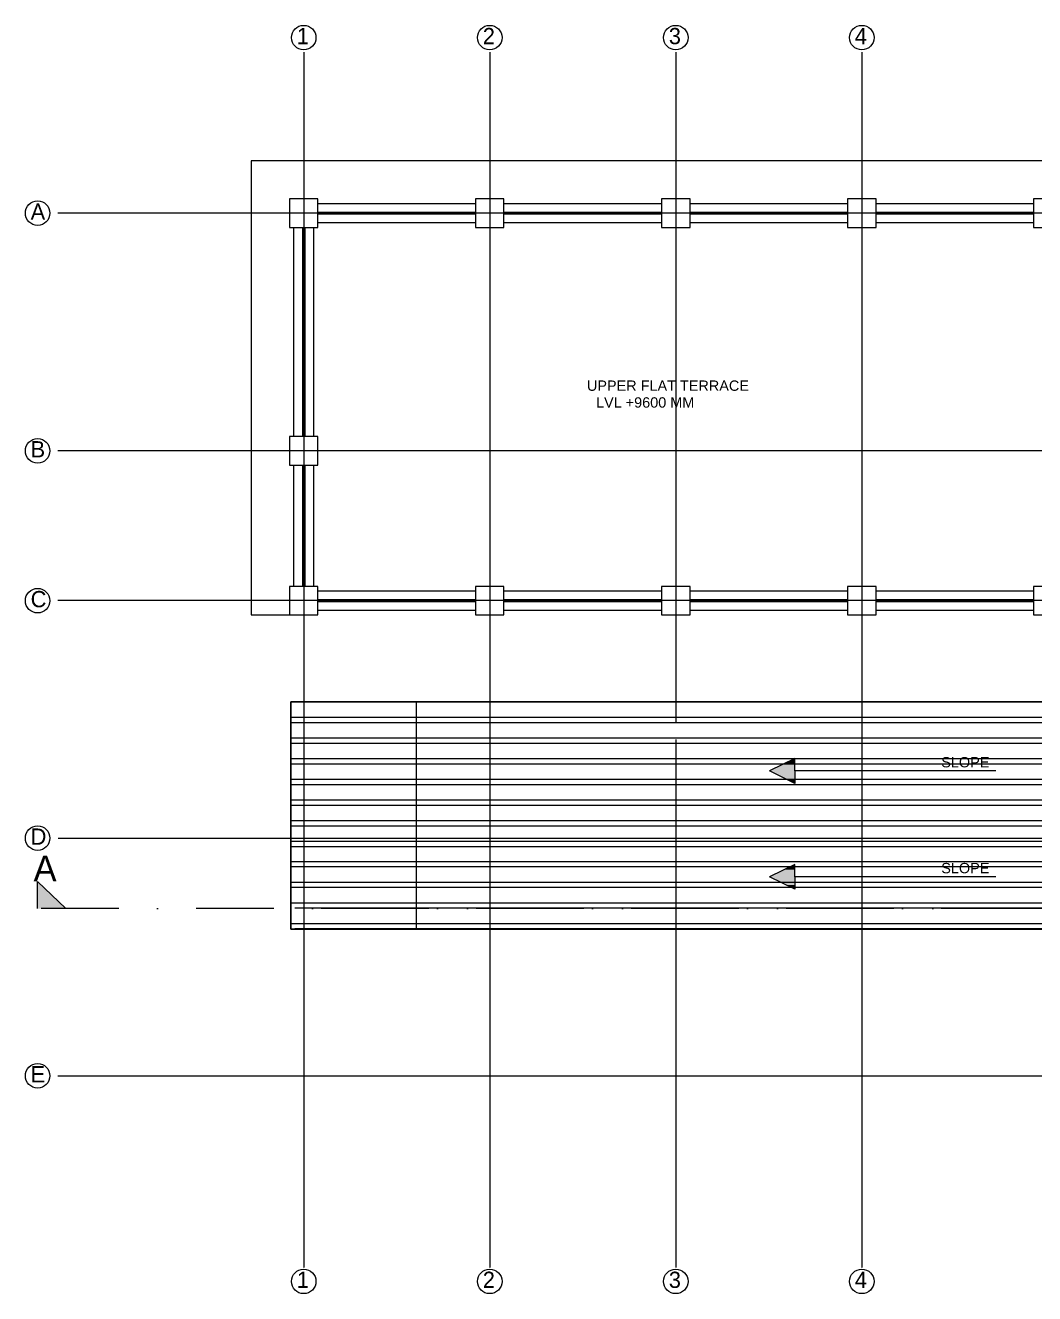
# Model space of a CAD drawing. Header units: inches. Extents: x -3071 to 2534411, y -17796 to 388172.
# Drawn here: x 1775608 to 1795139, y 291786 to 316332 of the extents above; entities that cross this region are included whole.
import ezdxf

# ---------------------------------------------------------------- set-up
doc = ezdxf.new("R2010")
doc.units = ezdxf.units.IN
doc.header["$MEASUREMENT"] = 0
for name, pattern in [('ACAD_ISO08W100', [36, 24, -3, 6, -3]), ('DASHDOT', [1, 0.5, -0.25, 0, -0.25]), ('DASHDOT2', [12.7, 6.35, -3.175, 0, -3.175]), ('DASHED', [0.75, 0.5, -0.25])]:
    doc.linetypes.add(name, pattern=pattern)
for name, color, linetype, lineweight in [('A 0.13 DIM', 6, 'Continuous', 13), ('A 0.13parapet partition', 230, 'Continuous', 13), ('A 0.9 RAILING', 100, 'Continuous', 9), ('cen', 50, 'ACAD_ISO08W100', 5), ('DIM', 161, 'Continuous', 15), ('dotted line', 1, 'DASHED', 9), ('Grid Tag', 6, 'Continuous', 20), ('section', 6, 'DASHDOT2', 20), ('text', 7, 'Continuous', 25)]:
    doc.layers.add(name, color=color, linetype=linetype, lineweight=lineweight)
doc.styles.add('AERIAL', font='arial.ttf', dxfattribs={"height": 10})
doc.styles.add('CG', font='GOTHIC.TTF', dxfattribs={"height": 40})
doc.styles.get("Standard").update_dxf_attribs({"font": 'GOTHIC.TTF'})

# ---------------------------------------------------------------- blocks, each defined once
blk = doc.blocks.new('grid')
at = {"layer": 'Grid Tag', "linetype": 'Continuous', "ltscale": 30}
blk.add_circle((51, 48), 264, dxfattribs=at)
blk.add_attdef('GRID', (-143, -93), '', height=200)

msp = doc.modelspace()

# ---------------------------------------------------------------- hatches: boundary and pattern name
at = {"layer": 'A 0.13 DIM', "linetype": 'Continuous'}
msp.add_hatch(color=256, dxfattribs=at).paths.add_polyline_path([(1775843.86, 299761.84), (1775843.86, 299239.49), (1776387.46, 299239.49)])
at = {"layer": 'dotted line', "linetype": 'Continuous', "ltscale": 1000}
for points in [[(1790500.25, 302042.56), (1790294.54, 302042.56), (1790006.36, 301902.47), (1790335.32, 301742.56), (1790500.25, 301742.56), (1790500.25, 301902.47)], [(1790500.25, 302042.56), (1790500.25, 302142.56), (1790294.54, 302042.56)], [(1790335.32, 301742.56), (1790500.25, 301662.38), (1790500.25, 301742.56)], [(1790500.25, 299993.08), (1790294.54, 299993.08), (1790006.36, 299853), (1790335.32, 299693.08), (1790500.25, 299693.08), (1790500.25, 299853)], [(1790500.25, 300093.08), (1790294.54, 299993.08), (1790500.25, 299993.08)], [(1790500.25, 299693.08), (1790335.32, 299693.08), (1790500.25, 299612.91)]]:
    msp.add_hatch(color=256, dxfattribs=at).paths.add_polyline_path(points)

# ---------------------------------------------------------------- linework, layer by layer
msp.add_lwpolyline([(1780747.89, 303242.56), (1800620.13, 303242.56), (1800620.13, 298842.56), (1780747.89, 298842.56)], close=True)
at = {"layer": 'A 0.13 DIM', "linetype": 'Continuous'}
for p, q in [((1775843.86, 299239.49), (1775843.86, 299761.84)), ((1775843.86, 299761.84), (1776387.46, 299239.49))]:
    msp.add_line(p, q, dxfattribs=at)
at = {"layer": 'A 0.13 DIM', "linetype": 'DASHDOT', "ltscale": 3000}
for p, q in [((1798416.19, 299239.49), (1775843.86, 299239.49)), ((1824833.35, 299239.49), (1780747.89, 299239.49))]:
    msp.add_line(p, q, dxfattribs=at)
at = {"layer": 'A 0.13parapet partition', "ltscale": 20}
for points in [[(1780719.98, 312422.56), (1781269.98, 312422.56), (1781269.98, 312972.56), (1780719.98, 312972.56)], [(1784319.98, 312422.56), (1784869.98, 312422.56), (1784869.98, 312972.56), (1784319.98, 312972.56)], [(1787919.98, 312422.56), (1788469.98, 312422.56), (1788469.98, 312972.56), (1787919.98, 312972.56)], [(1791519.98, 312422.56), (1792069.98, 312422.56), (1792069.98, 312972.56), (1791519.98, 312972.56)], [(1795119.98, 312422.56), (1795669.98, 312422.56), (1795669.98, 312972.56), (1795119.98, 312972.56)], [(1780719.98, 307822.56), (1781269.98, 307822.56), (1781269.98, 308372.56), (1780719.98, 308372.56)], [(1780719.98, 304922.56), (1781269.98, 304922.56), (1781269.98, 305472.56), (1780719.98, 305472.56)], [(1784319.98, 304922.56), (1784869.98, 304922.56), (1784869.98, 305472.56), (1784319.98, 305472.56)], [(1787919.98, 304922.56), (1788469.98, 304922.56), (1788469.98, 305472.56), (1787919.98, 305472.56)], [(1791519.98, 304922.56), (1792069.98, 304922.56), (1792069.98, 305472.56), (1791519.98, 305472.56)], [(1795119.98, 304922.56), (1795669.98, 304922.56), (1795669.98, 305472.56), (1795119.98, 305472.56)]]:
    msp.add_lwpolyline(points, close=True, dxfattribs=at)
at = {"layer": 'A 0.13parapet partition'}
for points in [[(1781269.98, 312887.56), (1784319.98, 312887.56), (1784319.98, 312507.56), (1781269.98, 312507.56)], [(1784869.98, 312887.56), (1787919.98, 312887.56), (1787919.98, 312507.56), (1784869.98, 312507.56)], [(1788469.98, 312887.56), (1791519.98, 312887.56), (1791519.98, 312507.56), (1788469.98, 312507.56)], [(1792069.98, 312887.56), (1795119.98, 312887.56), (1795119.98, 312507.56), (1792069.98, 312507.56)], [(1780804.98, 312422.56), (1781184.98, 312422.56), (1781184.98, 308372.56), (1780804.98, 308372.56)], [(1780804.98, 307822.56), (1781184.98, 307822.56), (1781184.98, 305472.56), (1780804.98, 305472.56)], [(1781269.98, 305387.56), (1784319.98, 305387.56), (1784319.98, 305007.56), (1781269.98, 305007.56)], [(1784869.98, 305387.56), (1787919.98, 305387.56), (1787919.98, 305007.56), (1784869.98, 305007.56)], [(1788469.98, 305387.56), (1791519.98, 305387.56), (1791519.98, 305007.56), (1788469.98, 305007.56)], [(1792069.98, 305387.56), (1795119.98, 305387.56), (1795119.98, 305007.56), (1792069.98, 305007.56)]]:
    msp.add_lwpolyline(points, close=True, dxfattribs=at)
at = {"layer": 'A 0.9 RAILING', "ltscale": 20}
for points in [[(1781269.98, 312717.56), (1784319.98, 312717.56), (1784319.98, 312677.56), (1781269.98, 312677.56)], [(1784869.98, 312717.56), (1787919.98, 312717.56), (1787919.98, 312677.56), (1784869.98, 312677.56)], [(1788469.98, 312717.56), (1791519.98, 312717.56), (1791519.98, 312677.56), (1788469.98, 312677.56)], [(1792069.98, 312717.56), (1795119.98, 312717.56), (1795119.98, 312677.56), (1792069.98, 312677.56)], [(1780974.98, 308372.56), (1780974.98, 312422.56), (1781014.98, 312422.56), (1781014.98, 308372.56)], [(1780974.98, 305472.56), (1780974.98, 307822.56), (1781014.98, 307822.56), (1781014.98, 305472.56)], [(1781269.98, 305217.56), (1784319.98, 305217.56), (1784319.98, 305177.56), (1781269.98, 305177.56)], [(1784869.98, 305217.56), (1787919.98, 305217.56), (1787919.98, 305177.56), (1784869.98, 305177.56)], [(1788469.98, 305217.56), (1791519.98, 305217.56), (1791519.98, 305177.56), (1788469.98, 305177.56)], [(1792069.98, 305217.56), (1795119.98, 305217.56), (1795119.98, 305177.56), (1792069.98, 305177.56)]]:
    msp.add_lwpolyline(points, close=True, dxfattribs=at)
at = {"layer": 'cen', "ltscale": 2}
for p, q in [((1780994.98, 315812.56), (1780994.98, 292283.92)), ((1784594.98, 315812.56), (1784594.98, 292283.92)), ((1788194.98, 315812.56), (1788194.98, 302847.56)), ((1791794.98, 315812.56), (1791794.98, 292283.92)), ((1824176.94, 312697.56), (1776236.16, 312697.56)), ((1824226.11, 308097.56), (1776236.16, 308097.56)), ((1824176.11, 305197.56), (1776236.36, 305201.44)), ((1788194.98, 302507.56), (1788194.98, 292283.92)), ((1824187.16, 300597.56), (1776236.16, 300597.56)), ((1824176.13, 295997.56), (1776236.16, 295997.56))]:
    msp.add_line(p, q, dxfattribs=at)
at = {"layer": 'DIM', "ltscale": 20}
for p, q in [((1780747.89, 303242.56), (1799382.9, 303242.56)), ((1783172.89, 303242.56), (1783172.89, 298846.52)), ((1780747.89, 302942.56), (1800620.13, 302942.56)), ((1780747.89, 302842.56), (1800620.13, 302842.56)), ((1780747.89, 302542.56), (1800620.13, 302542.56)), ((1780747.89, 302442.56), (1800620.13, 302442.56)), ((1780747.89, 302142.56), (1800620.13, 302142.56)), ((1780747.89, 302042.56), (1800620.13, 302042.56)), ((1780747.89, 301742.56), (1800620.13, 301742.56)), ((1780747.89, 301642.56), (1800620.13, 301642.56)), ((1780747.89, 301342.56), (1800620.13, 301342.56)), ((1780747.89, 301242.56), (1800620.13, 301242.56)), ((1780747.89, 300942.56), (1800620.13, 300942.56)), ((1780747.89, 300842.56), (1800620.13, 300842.56)), ((1780747.89, 300542.56), (1800620.13, 300542.56)), ((1780747.89, 300442.56), (1800620.13, 300442.56)), ((1780747.89, 300152.57), (1800620.13, 300152.57)), ((1780747.89, 300052.57), (1800620.13, 300052.57)), ((1780747.89, 299752.57), (1800620.13, 299752.57)), ((1780747.89, 299652.57), (1800620.13, 299652.57)), ((1780747.89, 299352.57), (1800620.13, 299352.57)), ((1780822.89, 299252.57), (1800620.13, 299252.57)), ((1780747.89, 298952.57), (1800620.13, 298952.57)), ((1780822.89, 298852.57), (1800620.13, 298852.57))]:
    msp.add_line(p, q, dxfattribs=at)
msp.add_lwpolyline([(1780747.89, 299292.57), (1780747.89, 303242.56), (1799382.9, 303242.56)], dxfattribs=at)
at = {"layer": 'dotted line', "linetype": 'Continuous', "ltscale": 1000}
for p, q in [((1779979.98, 313712.56), (1779979.98, 304922.55)), ((1800344.98, 313712.56), (1779979.98, 313712.56)), ((1779979.98, 304922.56), (1781194.98, 304922.56)), ((1781194.98, 304922.56), (1781194.98, 304922.56)), ((1790500.25, 302142.56), (1790006.36, 301902.47)), ((1790500.25, 301902.47), (1790500.25, 302142.56)), ((1790500.25, 301662.38), (1790006.36, 301902.47)), ((1794385.54, 301902.47), (1790500.25, 301902.47)), ((1790500.25, 301902.47), (1790500.25, 301662.38)), ((1790500.25, 300093.08), (1790006.36, 299853)), ((1790500.25, 299853), (1790500.25, 300093.08)), ((1790500.25, 299612.91), (1790006.36, 299853)), ((1794385.54, 299853), (1790500.25, 299853)), ((1790500.25, 299853), (1790500.25, 299612.91))]:
    msp.add_line(p, q, dxfattribs=at)

# ---------------------------------------------------------------- block references
ref = msp.add_blockref('grid', (1780948.75, 316051.77), dxfattribs=dict(xscale=0.8987445155798923, yscale=0.8987445155798923, zscale=0.8987445155798923))
ref.add_attrib('GRID', '1', (1780860.21, 315967.99), dxfattribs={"height": 314.56})
ref = msp.add_blockref('grid', (1784548.75, 316051.77), dxfattribs=dict(xscale=0.8987445155798923, yscale=0.8987445155798923, zscale=0.8987445155798923))
ref.add_attrib('GRID', '2', (1784460.21, 315967.99), dxfattribs={"height": 314.56})
ref = msp.add_blockref('grid', (1788148.75, 316051.77), dxfattribs=dict(xscale=0.8987445155798923, yscale=0.8987445155798923, zscale=0.8987445155798923))
ref.add_attrib('GRID', '3', (1788060.21, 315967.99), dxfattribs={"height": 314.56})
ref = msp.add_blockref('grid', (1791748.75, 316051.77), dxfattribs=dict(xscale=0.8987445155798923, yscale=0.8987445155798923, zscale=0.8987445155798923))
ref.add_attrib('GRID', '4', (1791660.21, 315967.99), dxfattribs={"height": 314.56})
ref = msp.add_blockref('grid', (1775798.66, 312654.45), dxfattribs=dict(xscale=0.8987445155798923, yscale=0.8987445155798923, zscale=0.8987445155798923))
ref.add_attrib('GRID', 'A', (1775710.12, 312570.67), dxfattribs={"height": 314.56})
ref = msp.add_blockref('grid', (1775798.66, 308054.45), dxfattribs=dict(xscale=0.8987445155798923, yscale=0.8987445155798923, zscale=0.8987445155798923))
ref.add_attrib('GRID', 'B', (1775710.12, 307970.67), dxfattribs={"height": 314.56})
ref = msp.add_blockref('grid', (1775798.66, 305154.45), dxfattribs=dict(xscale=0.8987445155798923, yscale=0.8987445155798923, zscale=0.8987445155798923))
ref.add_attrib('GRID', 'C', (1775710.12, 305070.67), dxfattribs={"height": 314.56})
ref = msp.add_blockref('grid', (1775798.86, 300558.34), dxfattribs=dict(xscale=0.8987445155798923, yscale=0.8987445155798923, zscale=0.8987445155798923))
ref.add_attrib('GRID', 'D', (1775710.32, 300474.56), dxfattribs={"height": 314.56})
ref = msp.add_blockref('grid', (1775798.86, 295958.34), dxfattribs=dict(xscale=0.8987445155798923, yscale=0.8987445155798923, zscale=0.8987445155798923))
ref.add_attrib('GRID', 'E', (1775710.32, 295874.56), dxfattribs={"height": 314.56})
ref = msp.add_blockref('grid', (1780948.75, 291980.18), dxfattribs=dict(xscale=0.8987445155798923, yscale=0.8987445155798923, zscale=0.8987445155798923))
ref.add_attrib('GRID', '1', (1780860.21, 291896.4), dxfattribs={"height": 314.56})
ref = msp.add_blockref('grid', (1784548.75, 291980.18), dxfattribs=dict(xscale=0.8987445155798923, yscale=0.8987445155798923, zscale=0.8987445155798923))
ref.add_attrib('GRID', '2', (1784460.21, 291896.4), dxfattribs={"height": 314.56})
ref = msp.add_blockref('grid', (1788148.75, 291980.18), dxfattribs=dict(xscale=0.8987445155798923, yscale=0.8987445155798923, zscale=0.8987445155798923))
ref.add_attrib('GRID', '3', (1788060.21, 291896.4), dxfattribs={"height": 314.56})
ref = msp.add_blockref('grid', (1791748.75, 291980.18), dxfattribs=dict(xscale=0.8987445155798923, yscale=0.8987445155798923, zscale=0.8987445155798923))
ref.add_attrib('GRID', '4', (1791660.21, 291896.4), dxfattribs={"height": 314.56})

# ---------------------------------------------------------------- texts
at = {"layer": 'section', "insert": (1775989.12, 300015.51), "char_height": 500, "width": 2050.5885, "attachment_point": 5, "style": 'CG'}
msp.add_mtext('A', dxfattribs=at)
at = {"layer": 'text', "char_height": 200, "attachment_point": 1, "style": 'AERIAL'}
for s, insert, width in [('UPPER FLAT TERRACE ', (1786475.04, 309459.22), 14192.8258), ('LVL +9600 MM', (1786650.67, 309134.02), 14192.8258), ('SLOPE', (1793332.12, 302171.46), 3401.9992), ('SLOPE', (1793332.12, 300121.99), 3401.9992)]:
    msp.add_mtext(s, dxfattribs=dict(at, insert=insert, width=width))

doc.saveas('drawing.dxf')
